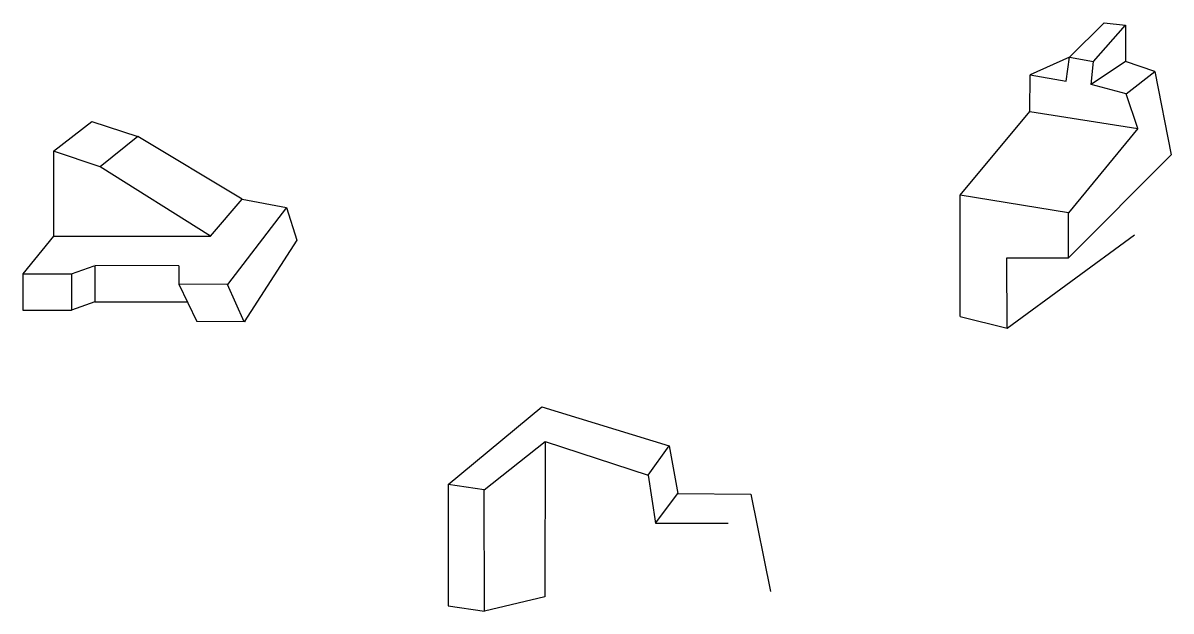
# Model space of a CAD drawing. Header units: inches. Extents: x 3589.8 to 3637.1, y 1863.2 to 1887.4.
import ezdxf

# ---------------------------------------------------------------- set-up
doc = ezdxf.new("R2010")
doc.units = ezdxf.units.IN

msp = doc.modelspace()

# ---------------------------------------------------------------- linework, layer by layer
for p, q in [((3632.909, 1885.995), (3634.328, 1887.405)), ((3633.894, 1885.82), (3635.219, 1887.318)), ((3634.328, 1887.405), (3635.219, 1887.318)), ((3635.219, 1887.318), (3635.219, 1885.817)), ((3632.909, 1885.995), (3631.285, 1885.261)), ((3632.763, 1885.006), (3632.909, 1885.995)), ((3632.909, 1885.995), (3633.894, 1885.82)), ((3633.792, 1884.862), (3633.894, 1885.82)), ((3635.215, 1885.818), (3633.792, 1884.862)), ((3636.421, 1885.406), (3635.215, 1885.818)), ((3631.272, 1883.761), (3631.285, 1885.261)), ((3631.285, 1885.261), (3632.763, 1885.006)), ((3635.242, 1884.478), (3636.421, 1885.406)), ((3636.421, 1885.406), (3637.09, 1881.97)), ((3635.242, 1884.478), (3633.792, 1884.862)), ((3635.717, 1883.055), (3635.242, 1884.478)), ((3628.396, 1880.301), (3631.272, 1883.761)), ((3631.272, 1883.761), (3635.717, 1883.055)), ((3591.029, 1882.114), (3592.609, 1883.341)), ((3592.609, 1883.341), (3594.512, 1882.725)), ((3635.717, 1883.055), (3632.863, 1879.575)), ((3594.512, 1882.725), (3592.955, 1881.47)), ((3598.803, 1880.143), (3594.512, 1882.725)), ((3592.955, 1881.47), (3591.029, 1882.114)), ((3591.029, 1882.114), (3591.029, 1878.614)), ((3637.09, 1881.97), (3632.869, 1877.727)), ((3597.508, 1878.618), (3592.955, 1881.47)), ((3597.508, 1878.618), (3598.803, 1880.143)), ((3598.803, 1880.143), (3600.631, 1879.803)), ((3628.396, 1878.301), (3628.396, 1880.301)), ((3632.863, 1879.575), (3628.396, 1880.301)), ((3600.631, 1879.803), (3598.201, 1876.625)), ((3600.631, 1879.803), (3601.065, 1878.445)), ((3632.869, 1877.727), (3632.863, 1879.575)), ((3591.029, 1878.614), (3589.773, 1877.058)), ((3591.029, 1878.614), (3597.508, 1878.618)), ((3630.339, 1874.828), (3635.587, 1878.664)), ((3601.065, 1878.445), (3598.886, 1875.09)), ((3628.396, 1875.301), (3628.396, 1878.301)), ((3630.339, 1874.828), (3630.324, 1877.727)), ((3630.324, 1877.727), (3632.869, 1877.727)), ((3589.773, 1877.058), (3589.773, 1875.558)), ((3589.773, 1877.058), (3591.773, 1877.058)), ((3591.773, 1877.058), (3592.714, 1877.397)), ((3591.773, 1877.058), (3591.773, 1875.558)), ((3592.736, 1877.405), (3592.736, 1875.905)), ((3596.201, 1877.397), (3592.736, 1877.405)), ((3596.201, 1877.397), (3596.201, 1876.631)), ((3598.201, 1876.625), (3596.201, 1876.631)), ((3596.201, 1876.631), (3596.939, 1875.101)), ((3598.886, 1875.09), (3598.201, 1876.625)), ((3592.736, 1875.905), (3591.773, 1875.558)), ((3592.736, 1875.905), (3596.551, 1875.905)), ((3589.773, 1875.558), (3591.773, 1875.558)), ((3628.396, 1875.301), (3630.339, 1874.828)), ((3598.939, 1875.09), (3596.939, 1875.101)), ((3607.304, 1868.379), (3611.151, 1871.573)), ((3611.151, 1871.573), (3616.412, 1869.97)), ((3608.783, 1868.161), (3611.291, 1870.146)), ((3611.291, 1870.146), (3611.282, 1863.749)), ((3611.291, 1870.146), (3615.535, 1868.765)), ((3615.535, 1868.765), (3616.412, 1869.97)), ((3616.412, 1869.97), (3616.767, 1868.001)), ((3615.535, 1868.765), (3615.839, 1866.788)), ((3607.304, 1868.379), (3607.304, 1863.379)), ((3608.783, 1868.161), (3607.304, 1868.379)), ((3608.788, 1863.161), (3608.783, 1868.161)), ((3615.839, 1866.788), (3616.767, 1868.001)), ((3616.767, 1868.001), (3619.767, 1867.985)), ((3619.767, 1867.985), (3620.585, 1863.967)), ((3615.839, 1866.788), (3615.839, 1866.788)), ((3615.839, 1866.788), (3618.839, 1866.788)), ((3607.304, 1863.379), (3608.788, 1863.161)), ((3611.282, 1863.749), (3608.788, 1863.161))]:
    msp.add_line(p, q)

doc.saveas('drawing.dxf')
